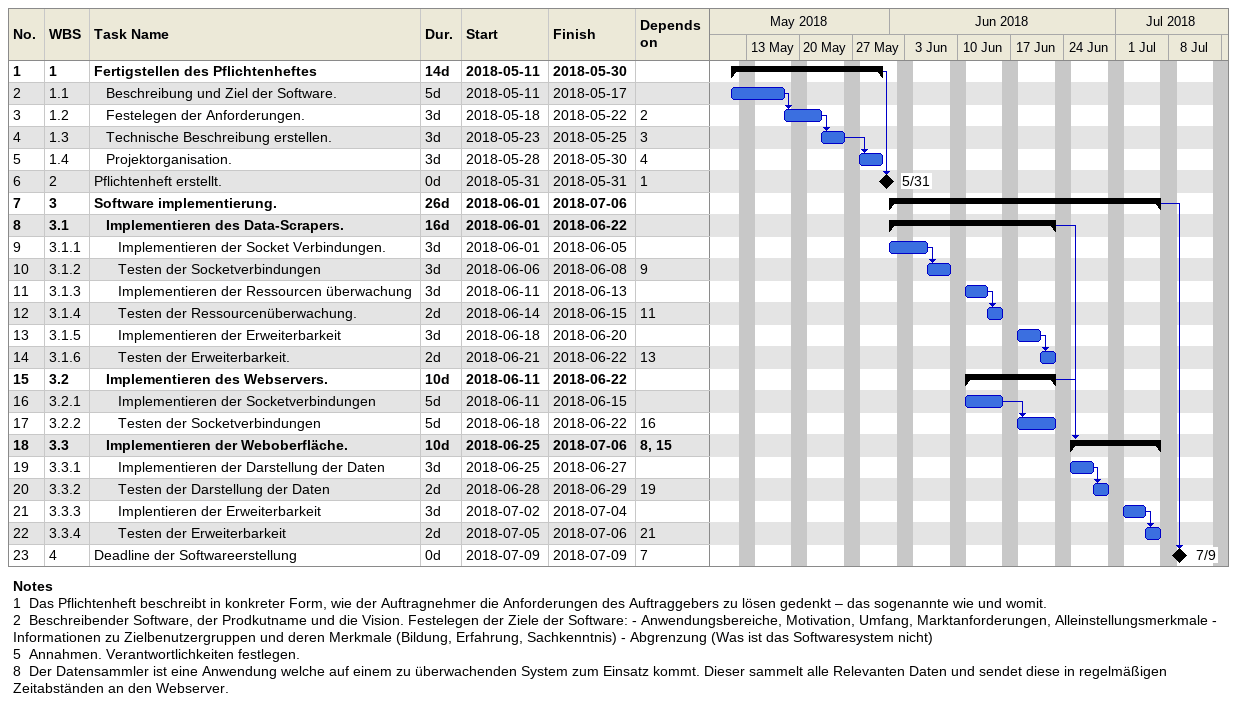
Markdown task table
| ID | WBS | Task | Duration | Start | Finish | Predecessors |
|---|---|---|---|---|---|---|
| 1 | 1 | **Fertigstellen des Pflichtenheftes** | 14d | 2018-05-11 | 2018-05-30 |  |
| 2 | 1.1 | Beschreibung und Ziel der Software. | 5d | 2018-05-11 | 2018-05-17 |  |
| 3 | 1.2 | Festelegen der Anforderungen. | 3d | 2018-05-18 | 2018-05-22 | 2 |
| 4 | 1.3 | Technische Beschreibung erstellen. | 3d | 2018-05-23 | 2018-05-25 | 3 |
| 5 | 1.4 | Projektorganisation. | 3d | 2018-05-28 | 2018-05-30 | 4 |
| 6 | 2 | Pflichtenheft erstellt. | 0d | 2018-05-31 | 2018-05-31 | 1 |
| 7 | 3 | **Software implementierung.** | 26d | 2018-06-01 | 2018-07-06 |  |
| 8 | 3.1 | **Implementieren des Data-Scrapers.** | 16d | 2018-06-01 | 2018-06-22 |  |
| 9 | 3.1.1 | Implementieren der Socket Verbindungen. | 3d | 2018-06-01 | 2018-06-05 |  |
| 10 | 3.1.2 | Testen der Socketverbindungen | 3d | 2018-06-06 | 2018-06-08 | 9 |
| 11 | 3.1.3 | Implementieren der Ressourcen überwachung | 3d | 2018-06-11 | 2018-06-13 |  |
| 12 | 3.1.4 | Testen der Ressourcenüberwachung. | 2d | 2018-06-14 | 2018-06-15 | 11 |
| 13 | 3.1.5 | Implementieren der Erweiterbarkeit | 3d | 2018-06-18 | 2018-06-20 |  |
| 14 | 3.1.6 | Testen der Erweiterbarkeit. | 2d | 2018-06-21 | 2018-06-22 | 13 |
| 15 | 3.2 | **Implementieren des Webservers.** | 10d | 2018-06-11 | 2018-06-22 |  |
| 16 | 3.2.1 | Implementieren der Socketverbindungen | 5d | 2018-06-11 | 2018-06-15 |  |
| 17 | 3.2.2 | Testen der Socketverbindungen | 5d | 2018-06-18 | 2018-06-22 | 16 |
| 18 | 3.3 | **Implementieren der Weboberfläche.** | 10d | 2018-06-25 | 2018-07-06 | 8, 15 |
| 19 | 3.3.1 | Implementieren der Darstellung der Daten | 3d | 2018-06-25 | 2018-06-27 |  |
| 20 | 3.3.2 | Testen der Darstellung der Daten | 2d | 2018-06-28 | 2018-06-29 | 19 |
| 21 | 3.3.3 | Implentieren der Erweiterbarkeit | 3d | 2018-07-02 | 2018-07-04 |  |
| 22 | 3.3.4 | Testen der Erweiterbarkeit | 2d | 2018-07-05 | 2018-07-06 | 21 |
| 23 | 4 | Deadline der Softwareerstellung | 0d | 2018-07-09 | 2018-07-09 | 7 |

Notes
- 1: Das Pflichtenheft beschreibt in konkreter Form, wie der Auftragnehmer die Anforderungen des Auftraggebers zu lösen gedenkt – das sogenannte wie und womit.
- 2: Beschreibender Software, der Prodkutname und die Vision. Festelegen der Ziele der Software: - Anwendungsbereiche, Motivation, Umfang, Marktanforderungen, Alleinstellungsmerkmale - Informationen zu Zielbenutzergruppen und deren Merkmale (Bildung, Erfahrung, Sachkenntnis) - Abgrenzung (Was ist das Softwaresystem nicht)
- 5: Annahmen. Verantwortlichkeiten festlegen.
- 8: Der Datensammler ist eine Anwendung welche auf einem zu überwachenden System zum Einsatz kommt. Dieser sammelt alle Relevanten Daten und sendet diese in regelmäßigen Zeitabständen an den Webserver.
